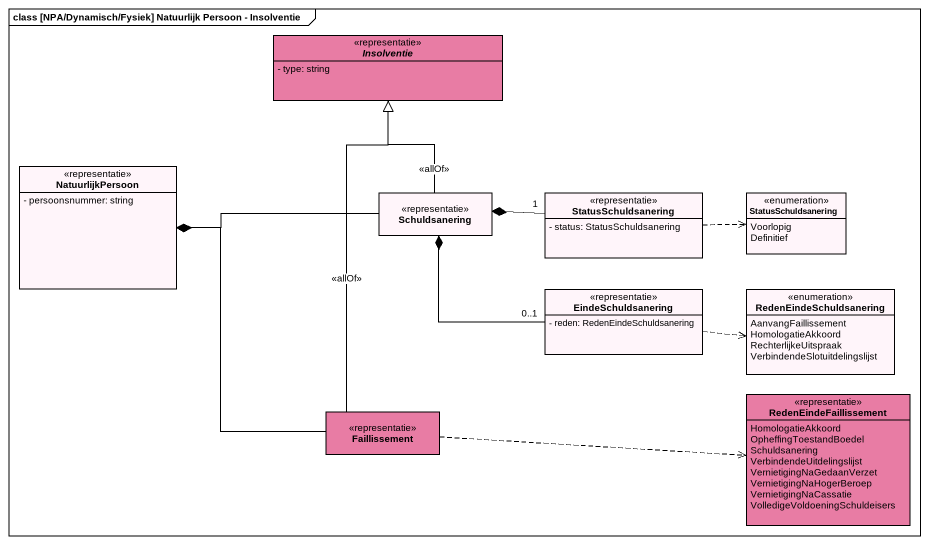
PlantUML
@startuml
mainframe class [NPA/Dynamisch/Fysiek] Natuurlijk Persoon - Insolventie
hide circle
hide empty members
skinparam classAttributeIconSize 0
abstract class Insolventie <<representatie>> #E87CA4 {
  - type: string
}
class NatuurlijkPersoon <<representatie>> #FFF5FA {
  - persoonsnummer: string
}
class Schuldsanering <<representatie>> #FFF5FA
class StatusSchuldsanering <<representatie>> #FFF5FA {
  - status: StatusSchuldsanering
}
enum "StatusSchuldsanering" as StatusSchuldsanering_2 #FFF5FA {
  Voorlopig
  Definitief
}
class EindeSchuldsanering <<representatie>> #FFF5FA {
  - reden: RedenEindeSchuldsanering
}
enum RedenEindeSchuldsanering #FFF5FA {
  AanvangFaillissement
  HomologatieAkkoord
  RechterlijkeUitspraak
  VerbindendeSlotuitdelingslijst
}
enum RedenEindeFaillissement <<representatie>> #E87CA4 {
  HomologatieAkkoord
  OpheffingToestandBoedel
  Schuldsanering
  VerbindendeUitdelingslijst
  VernietigingNaGedaanVerzet
  VernietigingNaHogerBeroep
  VernietigingNaCassatie
  VolledigeVoldoeningSchuldeisers
}
class Faillissement <<representatie>> #E87CA4
Schuldsanering -up-|> Insolventie : <<allOf>>
Schuldsanering -left-* NatuurlijkPersoon
StatusSchuldsanering "1" -left-* Schuldsanering
StatusSchuldsanering .right.> StatusSchuldsanering_2
EindeSchuldsanering "0..1" -left-* Schuldsanering
EindeSchuldsanering .right.> RedenEindeSchuldsanering
Faillissement -up-|> Insolventie : <<allOf>>
Faillissement -up-* NatuurlijkPersoon
Faillissement .right.> RedenEindeFaillissement
@enduml
